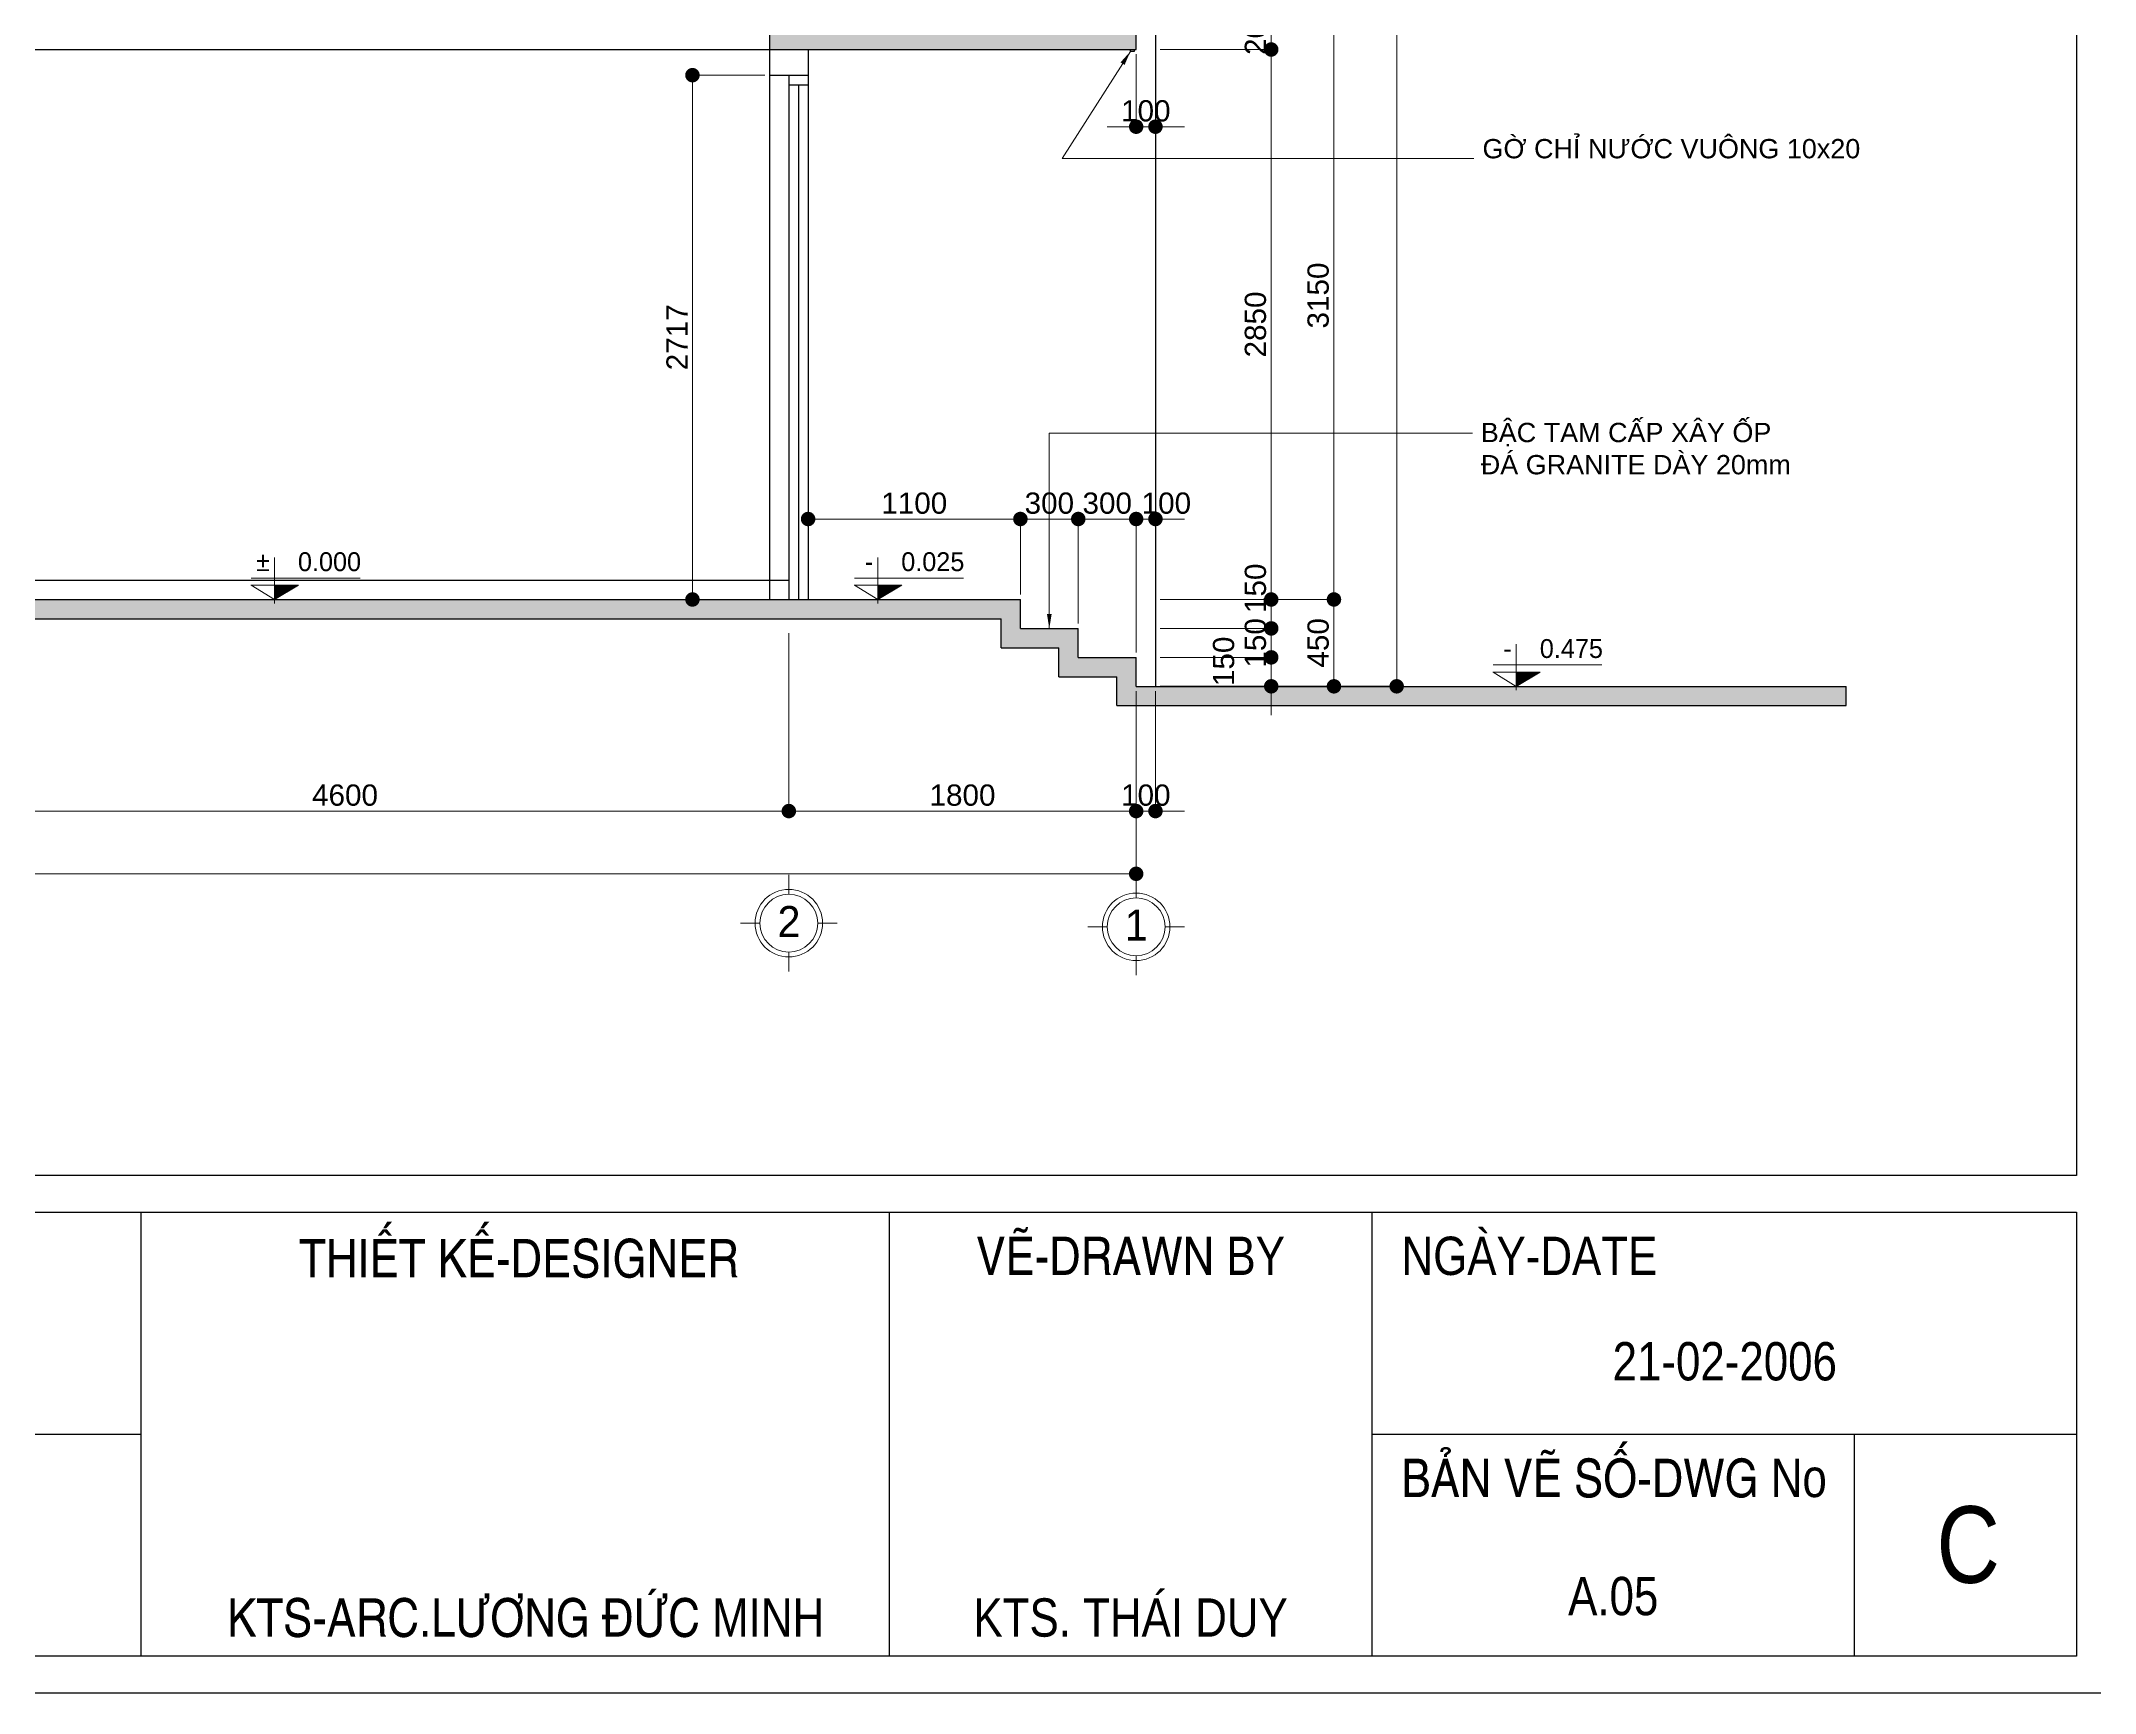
# Model space of a CAD drawing. Header units: millimetres. Extents: x -257631 to 60726, y -119421 to -4977.
# Drawn here: x -119037 to -97750, y -43125 to -26005 of the extents above; entities that cross this region are included whole.
import ezdxf
from ezdxf.enums import TextEntityAlignment as Align

# ---------------------------------------------------------------- set-up
doc = ezdxf.new("R2010")
doc.units = ezdxf.units.MM
doc.header["$LTSCALE"] = 400
doc.header["$MEASUREMENT"] = 0
doc.header["$PDMODE"] = 35
for name, color, linetype in [('HACTH', 8, 'Continuous'), ('KHUNG', 5, 'Continuous'), ('net 2', 7, 'Continuous'), ('net 3', 144, 'Continuous'), ('THAY', 7, 'Continuous'), ('VTH-TRUC', 1, 'Continuous')]:
    doc.layers.add(name, color=color, linetype=linetype)
doc.layers.add('NET3', color=7, linetype='Continuous', lineweight=20)
doc.layers.add('VTH-GHI CHU- KI HIEU', color=7, linetype='Continuous', lineweight=13)
doc.styles.add('100_dim', font='VAVOB.TTF', dxfattribs={"height": 220})
doc.styles.add('100_tieude', font='VAVOB.TTF', dxfattribs={"height": 500})
doc.styles.add('VNI-AVO', font='vhelven.ttf', dxfattribs={"height": 220})
doc.styles.add('VNI-HEL-CON', font='vhelvcn.ttf')
doc.dimstyles.new('style-50', dxfattribs={"dimscale": 0, "dimtxt": 2.3, "dimasz": 150, "dimexe": 50, "dimexo": 50, "dimgap": 50, "dimtad": 1, "dimdec": 0, "dimlfac": 0.5, "dimzin": 9, "dimtxsty": 'VNI-AVO', "dimblk": 'DOT', "dimcen": 0, "dimdle": 150, "dimclrd": 146, "dimclre": 146, "dimclrt": 7, "dimadec": 0, "dimazin": 0, "dimtfac": 1, "dimtdec": 0, "dimtix": 1, "dimtmove": 2, "dimatfit": 3, "dimfxl": 0, "dimlwd": 13, "dimlwe": 13, "dimarcsym": 0})

# ---------------------------------------------------------------- blocks, each defined once
blk = doc.blocks.new('_Dot')
at = {"color": 0, "linetype": 'ByBlock', "lineweight": -2}
blk.add_line((-0.5, 0), (-1, 0), dxfattribs=at)
at = {"color": 0, "linetype": 'ByBlock', "lineweight": 100, "const_width": 0.5}
blk.add_lwpolyline([(-0.25, 0, 1), (0.25, 0, 1)], format="xyb", close=True, dxfattribs=at)
blk = doc.blocks.new('TRUC')
at = {"layer": 'KHUNG', "lineweight": 20}
blk.add_circle((0, -500), 300, dxfattribs=at)
at = {"layer": 'VTH-TRUC', "color": 2, "lineweight": 20}
for p, q in [((0, -200), (0, 0)), ((-300, -500), (-500, -500)), ((300, -500), (500, -500)), ((0, -800), (0, -1000))]:
    blk.add_line(p, q, dxfattribs=at)
blk.add_circle((0, -500), 350, dxfattribs=at)
at = {"layer": 'VTH-TRUC', "color": 7, "style": '100_tieude'}
blk.add_attdef('A', text='', height=320, dxfattribs=at).set_placement((2, -482), align=Align.MIDDLE_CENTER)
blk = doc.blocks.new('VTH- COTE')
at = {"layer": 'VTH-GHI CHU- KI HIEU'}
blk.add_hatch(color=256, dxfattribs=at).paths.add_polyline_path([(0, 0), (40.7, 24.3), (0, 24.3)])
for p, q in [((0, 71.4), (0, -6.7)), ((-39.3, 36.3), (145.4, 36.3)), ((-39.7, 24.3), (40.7, 24.3)), ((-39.3, 24.3), (0, 0)), ((-39.3, 0), (40.7, 0)), ((40.7, 24.3), (0, 0))]:
    blk.add_line(p, q, dxfattribs=at)
at = {"layer": 'VTH-GHI CHU- KI HIEU', "style": '100_dim'}
blk.add_attdef('%%P0.000', text='', height=32, dxfattribs=at).set_placement((147, 64.1), align=Align.MIDDLE_RIGHT)
blk = doc.blocks.new('*D440')
at = {"layer": 'Defpoints', "color": 0}
for p in [(88695, 106397), (120695, 105797), (120695, 104054)]:
    blk.add_point(p, dxfattribs=at)
at = {"layer": 'NET3', "color": 146, "lineweight": 13}
for p, q in [((88695, 106347), (88695, 104004)), ((120695, 105747), (120695, 104004)), ((88845, 104054), (120545, 104054))]:
    blk.add_line(p, q, dxfattribs=at)
at = {"layer": 'NET3', "color": 146, "lineweight": 13, "xscale": 150, "yscale": 150, "zscale": 150, "rotation": 180}
blk.add_blockref('_Dot', (88695, 104054), dxfattribs=at)
at = {"layer": 'NET3', "color": 146, "lineweight": 13, "xscale": 150, "yscale": 150, "zscale": 150}
blk.add_blockref('_Dot', (120695, 104054), dxfattribs=at)
at = {"layer": 'NET3', "color": 7, "insert": (104695, 104218), "char_height": 220, "attachment_point": 5, "style": 'VNI-AVO'}
blk.add_mtext('16000', dxfattribs=at)
blk = doc.blocks.new('*D438')
at = {"layer": 'Defpoints', "color": 0}
for p in [(120695, 105997), (120895, 105997), (120895, 104704)]:
    blk.add_point(p, dxfattribs=at)
at = {"layer": 'HACTH', "color": 146, "lineweight": 13}
for p, q in [((120695, 105947), (120695, 104654)), ((120895, 105947), (120895, 104654)), ((120545, 104704), (120395, 104704)), ((120695, 104704), (120895, 104704)), ((121045, 104704), (121195, 104704))]:
    blk.add_line(p, q, dxfattribs=at)
at = {"layer": 'HACTH', "color": 146, "lineweight": 13, "xscale": 150, "yscale": 150, "zscale": 150}
blk.add_blockref('_Dot', (120695, 104704), dxfattribs=at)
at = {"layer": 'HACTH', "color": 146, "lineweight": 13, "xscale": 150, "yscale": 150, "zscale": 150, "rotation": 180}
blk.add_blockref('_Dot', (120895, 104704), dxfattribs=at)
at = {"layer": 'HACTH', "color": 7, "insert": (120795, 104868), "char_height": 220, "attachment_point": 5, "style": 'VNI-AVO'}
blk.add_mtext('100', dxfattribs=at)
blk = doc.blocks.new('*D437')
at = {"layer": 'Defpoints', "color": 0}
for p in [(117095, 106597), (120695, 105997), (120695, 104704)]:
    blk.add_point(p, dxfattribs=at)
at = {"layer": 'HACTH', "color": 146, "lineweight": 13}
for p, q in [((117095, 106547), (117095, 104654)), ((120695, 105947), (120695, 104654)), ((117245, 104704), (120545, 104704))]:
    blk.add_line(p, q, dxfattribs=at)
at = {"layer": 'HACTH', "color": 146, "lineweight": 13, "xscale": 150, "yscale": 150, "zscale": 150, "rotation": 180}
blk.add_blockref('_Dot', (117095, 104704), dxfattribs=at)
at = {"layer": 'HACTH', "color": 146, "lineweight": 13, "xscale": 150, "yscale": 150, "zscale": 150}
blk.add_blockref('_Dot', (120695, 104704), dxfattribs=at)
at = {"layer": 'HACTH', "color": 7, "insert": (118895, 104868), "char_height": 220, "attachment_point": 5, "style": 'VNI-AVO'}
blk.add_mtext('1800', dxfattribs=at)
blk = doc.blocks.new('*D436')
at = {"layer": 'Defpoints', "color": 0}
for p in [(107895, 106597), (117095, 106597), (117095, 104704)]:
    blk.add_point(p, dxfattribs=at)
at = {"layer": 'HACTH', "color": 146, "lineweight": 13}
for p, q in [((107895, 106547), (107895, 104654)), ((117095, 106547), (117095, 104654)), ((108045, 104704), (116945, 104704))]:
    blk.add_line(p, q, dxfattribs=at)
at = {"layer": 'HACTH', "color": 146, "lineweight": 13, "xscale": 150, "yscale": 150, "zscale": 150, "rotation": 180}
blk.add_blockref('_Dot', (107895, 104704), dxfattribs=at)
at = {"layer": 'HACTH', "color": 146, "lineweight": 13, "xscale": 150, "yscale": 150, "zscale": 150}
blk.add_blockref('_Dot', (117095, 104704), dxfattribs=at)
at = {"layer": 'HACTH', "color": 7, "insert": (112495, 104868), "char_height": 220, "attachment_point": 5, "style": 'VNI-AVO'}
blk.add_mtext('4600', dxfattribs=at)
blk = doc.blocks.new('*D402')
at = {"layer": 'Defpoints', "color": 0}
for p in [(120695, 112597), (120895, 112597), (120895, 111797)]:
    blk.add_point(p, dxfattribs=at)
at = {"layer": 'net 2', "color": 146, "lineweight": 13}
for p, q in [((120695, 112547), (120695, 111747)), ((120895, 112547), (120895, 111747)), ((120545, 111797), (120395, 111797)), ((120695, 111797), (120895, 111797)), ((121045, 111797), (121195, 111797))]:
    blk.add_line(p, q, dxfattribs=at)
at = {"layer": 'net 2', "color": 146, "lineweight": 13, "xscale": 150, "yscale": 150, "zscale": 150}
blk.add_blockref('_Dot', (120695, 111797), dxfattribs=at)
at = {"layer": 'net 2', "color": 146, "lineweight": 13, "xscale": 150, "yscale": 150, "zscale": 150, "rotation": 180}
blk.add_blockref('_Dot', (120895, 111797), dxfattribs=at)
at = {"layer": 'net 2', "color": 7, "insert": (120795, 111960), "char_height": 220, "attachment_point": 5, "style": 'VNI-AVO'}
blk.add_mtext('100', dxfattribs=at)
blk = doc.blocks.new('*D401')
at = {"layer": 'Defpoints', "color": 0}
for p in [(117377, 131809), (121545, 105997), (123395, 105997)]:
    blk.add_point(p, dxfattribs=at)
at = {"layer": 'net 2', "color": 146, "lineweight": 13}
for p, q in [((117427, 131809), (123445, 131809)), ((123395, 131659), (123395, 106147)), ((121595, 105997), (123445, 105997))]:
    blk.add_line(p, q, dxfattribs=at)
at = {"layer": 'net 2', "color": 146, "lineweight": 13, "xscale": 150, "yscale": 150, "zscale": 150}
for p, rotation in [((123395, 131809), 90), ((123395, 105997), 270)]:
    blk.add_blockref('_Dot', p, dxfattribs=dict(at, rotation=rotation))
at = {"layer": 'net 2', "color": 7, "insert": (123232, 118903), "char_height": 220, "attachment_point": 5, "rotation": 90, "style": 'VNI-AVO'}
blk.add_mtext('12906', dxfattribs=at)
blk = doc.blocks.new('*D397')
at = {"layer": 'Defpoints', "color": 0}
for p in [(120945, 113197), (122745, 113197), (121545, 106897)]:
    blk.add_point(p, dxfattribs=at)
at = {"layer": 'net 2', "color": 146, "lineweight": 13}
for p, q in [((120995, 113197), (122795, 113197)), ((122745, 107047), (122745, 113047)), ((121595, 106897), (122795, 106897))]:
    blk.add_line(p, q, dxfattribs=at)
at = {"layer": 'net 2', "color": 146, "lineweight": 13, "xscale": 150, "yscale": 150, "zscale": 150}
for p, rotation in [((122745, 113197), 90), ((122745, 106897), 270)]:
    blk.add_blockref('_Dot', p, dxfattribs=dict(at, rotation=rotation))
at = {"layer": 'net 2', "color": 7, "insert": (122582, 110047), "char_height": 220, "attachment_point": 5, "rotation": 90, "style": 'VNI-AVO'}
blk.add_mtext('3150', dxfattribs=at)
blk = doc.blocks.new('*D396')
at = {"layer": 'Defpoints', "color": 0}
for p in [(120895, 106897), (121545, 105997), (122745, 105997)]:
    blk.add_point(p, dxfattribs=at)
at = {"layer": 'net 2', "color": 146, "lineweight": 13}
for p, q in [((120945, 106897), (122795, 106897)), ((122745, 106747), (122745, 106147)), ((121595, 105997), (122795, 105997))]:
    blk.add_line(p, q, dxfattribs=at)
at = {"layer": 'net 2', "color": 146, "lineweight": 13, "xscale": 150, "yscale": 150, "zscale": 150}
for p, rotation in [((122745, 106897), 90), ((122745, 105997), 270)]:
    blk.add_blockref('_Dot', p, dxfattribs=dict(at, rotation=rotation))
at = {"layer": 'net 2', "color": 7, "insert": (122582, 106447), "char_height": 220, "attachment_point": 5, "rotation": 90, "style": 'VNI-AVO'}
blk.add_mtext('450', dxfattribs=at)
blk = doc.blocks.new('*D387')
at = {"layer": 'Defpoints', "color": 0}
for p in [(117295, 107731), (117295, 106897), (119495, 106897)]:
    blk.add_point(p, dxfattribs=at)
at = {"layer": 'net 2', "color": 146, "lineweight": 13}
for p, q in [((117295, 106947), (117295, 107781)), ((119345, 107731), (117445, 107731)), ((119495, 106947), (119495, 107781))]:
    blk.add_line(p, q, dxfattribs=at)
at = {"layer": 'net 2', "color": 146, "lineweight": 13, "xscale": 150, "yscale": 150, "zscale": 150, "rotation": 180}
blk.add_blockref('_Dot', (117295, 107731), dxfattribs=at)
at = {"layer": 'net 2', "color": 146, "lineweight": 13, "xscale": 150, "yscale": 150, "zscale": 150}
blk.add_blockref('_Dot', (119495, 107731), dxfattribs=at)
at = {"layer": 'net 2', "color": 7, "insert": (118395, 107894), "char_height": 220, "attachment_point": 5, "style": 'VNI-AVO'}
blk.add_mtext('1100', dxfattribs=at)
blk = doc.blocks.new('*D386')
at = {"layer": 'Defpoints', "color": 0}
for p in [(119495, 107731), (119495, 106897), (120095, 106597)]:
    blk.add_point(p, dxfattribs=at)
at = {"layer": 'net 2', "color": 146, "lineweight": 13}
for p, q in [((119345, 107731), (119195, 107731)), ((119495, 106947), (119495, 107781)), ((120095, 107731), (119495, 107731)), ((120095, 106647), (120095, 107781)), ((120245, 107731), (120395, 107731))]:
    blk.add_line(p, q, dxfattribs=at)
at = {"layer": 'net 2', "color": 146, "lineweight": 13, "xscale": 150, "yscale": 150, "zscale": 150}
blk.add_blockref('_Dot', (119495, 107731), dxfattribs=at)
at = {"layer": 'net 2', "color": 146, "lineweight": 13, "xscale": 150, "yscale": 150, "zscale": 150, "rotation": 180}
blk.add_blockref('_Dot', (120095, 107731), dxfattribs=at)
at = {"layer": 'net 2', "color": 7, "insert": (119795, 107894), "char_height": 220, "attachment_point": 5, "style": 'VNI-AVO'}
blk.add_mtext('300', dxfattribs=at)
blk = doc.blocks.new('*D385')
at = {"layer": 'Defpoints', "color": 0}
for p in [(120095, 107731), (120095, 106597), (120695, 106297)]:
    blk.add_point(p, dxfattribs=at)
at = {"layer": 'net 2', "color": 146, "lineweight": 13}
for p, q in [((119945, 107731), (119795, 107731)), ((120095, 106647), (120095, 107781)), ((120695, 107731), (120095, 107731)), ((120695, 106347), (120695, 107781)), ((120845, 107731), (120995, 107731))]:
    blk.add_line(p, q, dxfattribs=at)
at = {"layer": 'net 2', "color": 146, "lineweight": 13, "xscale": 150, "yscale": 150, "zscale": 150}
blk.add_blockref('_Dot', (120095, 107731), dxfattribs=at)
at = {"layer": 'net 2', "color": 146, "lineweight": 13, "xscale": 150, "yscale": 150, "zscale": 150, "rotation": 180}
blk.add_blockref('_Dot', (120695, 107731), dxfattribs=at)
at = {"layer": 'net 2', "color": 7, "insert": (120395, 107894), "char_height": 220, "attachment_point": 5, "style": 'VNI-AVO'}
blk.add_mtext('300', dxfattribs=at)
blk = doc.blocks.new('*D384')
at = {"layer": 'Defpoints', "color": 0}
for p in [(120695, 107731), (120695, 106297), (120895, 106297)]:
    blk.add_point(p, dxfattribs=at)
at = {"layer": 'net 2', "color": 146, "lineweight": 13}
for p, q in [((120545, 107731), (120395, 107731)), ((120695, 106347), (120695, 107781)), ((120895, 107731), (120695, 107731)), ((120895, 106347), (120895, 107781)), ((121045, 107731), (121195, 107731))]:
    blk.add_line(p, q, dxfattribs=at)
at = {"layer": 'net 2', "color": 146, "lineweight": 13, "xscale": 150, "yscale": 150, "zscale": 150}
blk.add_blockref('_Dot', (120695, 107731), dxfattribs=at)
at = {"layer": 'net 2', "color": 146, "lineweight": 13, "xscale": 150, "yscale": 150, "zscale": 150, "rotation": 180}
blk.add_blockref('_Dot', (120895, 107731), dxfattribs=at)
at = {"layer": 'net 2', "color": 7, "insert": (121008, 107894), "char_height": 220, "attachment_point": 5, "style": 'VNI-AVO'}
blk.add_mtext('100', dxfattribs=at)
blk = doc.blocks.new('*D380')
at = {"layer": 'Defpoints', "color": 0}
for p in [(120895, 112997), (122095, 112997), (120895, 112597)]:
    blk.add_point(p, dxfattribs=at)
at = {"layer": 'net 2', "color": 146, "lineweight": 13}
for p, q in [((122095, 113147), (122095, 113297)), ((120945, 112997), (122145, 112997)), ((122095, 112597), (122095, 112997)), ((120945, 112597), (122145, 112597)), ((122095, 112447), (122095, 112297))]:
    blk.add_line(p, q, dxfattribs=at)
at = {"layer": 'net 2', "color": 146, "lineweight": 13, "xscale": 150, "yscale": 150, "zscale": 150}
for p, rotation in [((122095, 112997), 270), ((122095, 112597), 90)]:
    blk.add_blockref('_Dot', p, dxfattribs=dict(at, rotation=rotation))
at = {"layer": 'net 2', "color": 7, "insert": (121932, 112797), "char_height": 220, "attachment_point": 5, "rotation": 90, "style": 'VNI-AVO'}
blk.add_mtext('200', dxfattribs=at)
blk = doc.blocks.new('*D379')
at = {"layer": 'Defpoints', "color": 0}
for p in [(120895, 112597), (122095, 112597), (120895, 106897)]:
    blk.add_point(p, dxfattribs=at)
at = {"layer": 'net 2', "color": 146, "lineweight": 13}
for p, q in [((120945, 112597), (122145, 112597)), ((122095, 107047), (122095, 112447)), ((120945, 106897), (122145, 106897))]:
    blk.add_line(p, q, dxfattribs=at)
at = {"layer": 'net 2', "color": 146, "lineweight": 13, "xscale": 150, "yscale": 150, "zscale": 150}
for p, rotation in [((122095, 112597), 90), ((122095, 106897), 270)]:
    blk.add_blockref('_Dot', p, dxfattribs=dict(at, rotation=rotation))
at = {"layer": 'net 2', "color": 7, "insert": (121932, 109747), "char_height": 220, "attachment_point": 5, "rotation": 90, "style": 'VNI-AVO'}
blk.add_mtext('2850', dxfattribs=at)
blk = doc.blocks.new('*D378')
at = {"layer": 'Defpoints', "color": 0}
for p in [(120895, 106897), (122095, 106897), (120895, 106597)]:
    blk.add_point(p, dxfattribs=at)
at = {"layer": 'net 2', "color": 146, "lineweight": 13}
for p, q in [((122095, 107047), (122095, 107197)), ((120945, 106897), (122145, 106897)), ((122095, 106597), (122095, 106897)), ((120945, 106597), (122145, 106597)), ((122095, 106447), (122095, 106297))]:
    blk.add_line(p, q, dxfattribs=at)
at = {"layer": 'net 2', "color": 146, "lineweight": 13, "xscale": 150, "yscale": 150, "zscale": 150}
for p, rotation in [((122095, 106897), 270), ((122095, 106597), 90)]:
    blk.add_blockref('_Dot', p, dxfattribs=dict(at, rotation=rotation))
at = {"layer": 'net 2', "color": 7, "insert": (121932, 107013), "char_height": 220, "attachment_point": 5, "rotation": 90, "style": 'VNI-AVO'}
blk.add_mtext('150', dxfattribs=at)
blk = doc.blocks.new('*D377')
at = {"layer": 'Defpoints', "color": 0}
for p in [(120895, 106597), (122095, 106597), (120895, 106297)]:
    blk.add_point(p, dxfattribs=at)
at = {"layer": 'net 2', "color": 146, "lineweight": 13}
for p, q in [((122095, 106747), (122095, 106897)), ((120945, 106597), (122145, 106597)), ((122095, 106297), (122095, 106597)), ((120945, 106297), (122145, 106297)), ((122095, 106147), (122095, 105997))]:
    blk.add_line(p, q, dxfattribs=at)
at = {"layer": 'net 2', "color": 146, "lineweight": 13, "xscale": 150, "yscale": 150, "zscale": 150}
for p, rotation in [((122095, 106597), 270), ((122095, 106297), 90)]:
    blk.add_blockref('_Dot', p, dxfattribs=dict(at, rotation=rotation))
at = {"layer": 'net 2', "color": 7, "insert": (121932, 106447), "char_height": 220, "attachment_point": 5, "rotation": 90, "style": 'VNI-AVO'}
blk.add_mtext('150', dxfattribs=at)
blk = doc.blocks.new('*D376')
at = {"layer": 'Defpoints', "color": 0}
for p in [(120895, 106297), (122095, 106297), (120895, 105997)]:
    blk.add_point(p, dxfattribs=at)
at = {"layer": 'net 2', "color": 146, "lineweight": 13}
for p, q in [((122095, 106447), (122095, 106597)), ((120945, 106297), (122145, 106297)), ((122095, 105997), (122095, 106297)), ((120945, 105997), (122145, 105997)), ((122095, 105847), (122095, 105697))]:
    blk.add_line(p, q, dxfattribs=at)
at = {"layer": 'net 2', "color": 146, "lineweight": 13, "xscale": 150, "yscale": 150, "zscale": 150}
for p, rotation in [((122095, 106297), 270), ((122095, 105997), 90)]:
    blk.add_blockref('_Dot', p, dxfattribs=dict(at, rotation=rotation))
at = {"layer": 'net 2', "color": 7, "insert": (121602, 106256), "char_height": 220, "attachment_point": 5, "rotation": 90, "style": 'VNI-AVO'}
blk.add_mtext('150', dxfattribs=at)
blk = doc.blocks.new('*D375')
at = {"layer": 'Defpoints', "color": 0}
for p in [(116895, 112331), (116096, 106897), (116895, 106897)]:
    blk.add_point(p, dxfattribs=at)
at = {"layer": 'net 2', "color": 146, "lineweight": 13}
for p, q in [((116845, 112331), (116046, 112331)), ((116096, 112181), (116096, 107047)), ((116845, 106897), (116046, 106897))]:
    blk.add_line(p, q, dxfattribs=at)
at = {"layer": 'net 2', "color": 146, "lineweight": 13, "xscale": 150, "yscale": 150, "zscale": 150}
for p, rotation in [((116096, 112331), 90), ((116096, 106897), 270)]:
    blk.add_blockref('_Dot', p, dxfattribs=dict(at, rotation=rotation))
at = {"layer": 'net 2', "color": 7, "insert": (115936, 109614), "char_height": 220, "attachment_point": 5, "rotation": 90, "style": 'VNI-AVO'}
blk.add_mtext('2717', dxfattribs=at)

msp = doc.modelspace()

# ---------------------------------------------------------------- hatches: boundary and pattern name
at = {"layer": 'net 2'}
msp.add_hatch(color=256, dxfattribs=at).paths.add_polyline_path([(-128287.1, -25892.8), (-128287.1, -25492.8), (-128687.1, -25492.8), (-139287.1, -25492.8), (-139687.1, -25492.8), (-139687.1, -26092.8), (-139287.1, -26092.8), (-139287.1, -25692.8), (-128687.1, -25692.8), (-128687.1, -26092.8), (-128287.1, -26092.8), (-120687.1, -26092.8), (-120287.1, -26092.8), (-120287.1, -25692.8), (-111487.1, -25692.8), (-111487.1, -26092.8), (-111087.1, -26092.8), (-108087.1, -26092.8), (-107687.1, -26092.8), (-107687.1, -25692.8), (-107487.1, -25692.8), (-107487.1, -25492.8), (-107687.1, -25492.8), (-108087.1, -25492.8), (-108087.1, -25892.8), (-111087.1, -25892.8), (-111087.1, -25492.8), (-111487.1, -25492.8), (-120287.1, -25492.8), (-120687.1, -25492.8), (-120687.1, -25892.8)])
at = {"layer": 'NET3'}
msp.add_hatch(color=256, dxfattribs=at).paths.add_polyline_path([(-139687.1, -31792.8), (-139687.1, -32092.8), (-146467.9, -32092.8), (-146467.9, -32292.8), (-139487.1, -32292.8), (-139487.1, -31992.8), (-109087.1, -31992.8), (-109087.1, -32292.8), (-108487.1, -32292.8), (-108487.1, -32592.8), (-107887.1, -32592.8), (-107887.1, -32892.8), (-100328.4, -32892.8), (-100328.4, -32692.8), (-107687.1, -32692.8), (-107687.1, -32392.8), (-108287.1, -32392.8), (-108287.1, -32092.8), (-108887.1, -32092.8), (-108887.1, -31792.8)])

# ---------------------------------------------------------------- linework, layer by layer
at = {"layer": 'HACTH'}
msp.add_lwpolyline([(-150321.7, -43125.1), (-97559.8, -43125.1), (-97559.8, -4977.1), (-150321.7, -4977.1)], close=True, dxfattribs=at)
at = {"layer": 'KHUNG'}
for p, q in [((-117999, -42745.6), (-117999, -38142.2)), ((-110245.5, -38142.2), (-110245.5, -42745.6)), ((-105243.3, -38142.2), (-105243.3, -42745.6)), ((-129774.9, -40443.9), (-117999, -40443.9)), ((-105243.3, -40443.9), (-97939.4, -40443.9)), ((-100241.1, -42745.6), (-100241.1, -40443.9))]:
    msp.add_line(p, q, dxfattribs=at)
for points in [[(-148944.9, -5356.7), (-97939.4, -5356.7), (-97939.4, -37762.6), (-148944.9, -37762.6)], [(-148944.9, -38142.2), (-97939.4, -38142.2), (-97939.4, -42745.6), (-148944.9, -42745.6)]]:
    msp.add_lwpolyline(points, close=True, dxfattribs=at)
for points in [[(-148944.9, -5356.7), (-97939.4, -5356.7), (-97939.4, -37762.6)], [(-97939.4, -38142.2), (-97939.4, -42745.6), (-148944.9, -42745.6), (-148944.9, -38142.2)]]:
    msp.add_lwpolyline(points, dxfattribs=at)
at = {"layer": 'net 2'}
for p, q in [((-111487.1, -26092.8), (-111487.1, -26358.8)), ((-111087.1, -26092.8), (-108087.1, -26092.8)), ((-111087.1, -26092.8), (-111087.1, -26358.8)), ((-111487.1, -26358.8), (-111087.1, -26358.8)), ((-139687.1, -31792.8), (-108887.1, -31792.8)), ((-108887.1, -32092.8), (-108887.1, -31792.8)), ((-139487.1, -31992.8), (-109087.1, -31992.8)), ((-109087.1, -32292.8), (-109087.1, -31992.8)), ((-108887.1, -32092.8), (-108287.1, -32092.8)), ((-108287.1, -32392.8), (-108287.1, -32092.8)), ((-109087.1, -32292.8), (-108487.1, -32292.8)), ((-108487.1, -32592.8), (-108487.1, -32292.8)), ((-108287.1, -32392.8), (-107687.1, -32392.8)), ((-107687.1, -32692.8), (-107687.1, -32392.8)), ((-108487.1, -32592.8), (-107887.1, -32592.8)), ((-107887.1, -32892.8), (-107887.1, -32592.8)), ((-107687.1, -32692.8), (-100328.4, -32692.8)), ((-100328.4, -32892.8), (-100328.4, -32692.8)), ((-107887.1, -32892.8), (-100328.4, -32892.8))]:
    msp.add_line(p, q, dxfattribs=at)
for points in [[(-111487.1, -25692.8), (-111487.1, -26092.8), (-111087.1, -26092.8)], [(-108087.1, -26092.8), (-107687.1, -26092.8), (-107687.1, -25692.8)], [(-107707.1, -26092.8), (-107707.1, -26112.8), (-107747.1, -26112.8), (-107747.1, -26092.8)]]:
    msp.add_lwpolyline(points, dxfattribs=at)
at = {"layer": 'net 3'}
for p, q in [((-107487.1, -25692.8), (-107487.1, -32692.8)), ((-120287.1, -26092.8), (-111487.1, -26092.8)), ((-111487.1, -26358.8), (-111487.1, -31792.8)), ((-111287.1, -26358.8), (-111287.1, -31792.8)), ((-111087.1, -26358.8), (-111087.1, -31792.8)), ((-111287.1, -26458.8), (-111087.1, -26458.8)), ((-111187.1, -26458.8), (-111187.1, -31792.8)), ((-120887.1, -31592.8), (-111287.1, -31592.8))]:
    msp.add_line(p, q, dxfattribs=at)

# ---------------------------------------------------------------- block references
at = {"layer": 'net 2', "linetype": 'Continuous'}
for p, values in [((-111287.1, -34647.6), {'A': '2'}), ((-107687.1, -34685.1), {'A': '1'})]:
    msp.add_blockref('TRUC', p, dxfattribs=at).add_auto_attribs(values)
at = {"layer": 'VTH-GHI CHU- KI HIEU', "xscale": 6.111111111007631, "yscale": 6.111111111007631, "zscale": 6.111111110977719}
for p, values in [((-116618.7, -31792.8), {'%%P0.000': '%%P    0.000'}), ((-110365.9, -31792.8), {'%%P0.000': '-    0.025'}), ((-103747.2, -32692.8), {'%%P0.000': '-    0.475'})]:
    msp.add_blockref('VTH- COTE', p, dxfattribs=at).add_auto_attribs(values)

# ---------------------------------------------------------------- texts
at = {"style": 'VNI-HEL-CON'}
for s, height, p in [('THIEÁT KEÁ-DESIGNER', 396.889, (-114083.2, -38817.7)), ('VEÕ-DRAWN BY', 396.889, (-107744.4, -38793.6)), ('A.05', 396.89, (-102742.2, -42319.6)), ('KTS-ARC.LÖÔNG ÑÖÙC MINH', 396.889, (-114014.1, -42542)), ('KTS. THAÙI DUY', 396.889, (-107744.4, -42542))]:
    msp.add_text(s, height=height, dxfattribs=at).set_placement(p, align=Align.CENTER)
for s, height, p in [('NGAØY-DATE', 396.89, (-104936.8, -38793.6)), ('21-02-2006', 396.89, (-102748.6, -39886.1)), ('BAÛN VEÕ SOÁ-DWG No', 396.889, (-104936.8, -41095.3)), ('C', 793.8, (-99391.3, -41984.2))]:
    msp.add_text(s, height=height, dxfattribs=at).set_placement(p)
at = {"layer": 'THAY', "ltscale": 5, "char_height": 200, "attachment_point": 1, "style": 'VNI-AVO'}
for s, insert in [('GÔØ CHÆ NÖÔÙC VUOÂNG 10x20', (-104097.3, -27020.3)), ('BAÄC TAM CAÁP XAÂY OÁP\\PÑAÙ GRANITE DAØY 20mm', (-104115, -29962))]:
    msp.add_mtext(s, dxfattribs=dict(at, insert=insert))

# ---------------------------------------------------------------- dimensions: what is measured, and where the dimension line sits
at = {"layer": 'HACTH'}
for base, p1, p2, picture, middle in [((-111287.1, -33985.1), (-120487.1, -32092.8), (-111287.1, -32092.8), '*D436', (-115887.1, -33822)), ((-107687.1, -33985.1), (-111287.1, -32092.8), (-107687.1, -32692.8), '*D437', (-109487.1, -33822)), ((-107487.1, -33985.1), (-107687.1, -32692.8), (-107487.1, -32692.8), '*D438', (-107587.1, -33822))]:
    dim = msp.add_linear_dim(base=base, p1=p1, p2=p2, dimstyle='style-50', override={"dimscale": 1}, dxfattribs=at)
    dim.commit()
    dim.dimension.update_dxf_attribs({"geometry": picture, "text_midpoint": middle, "insert": (-228381.8, -138689.6)})
at = {"layer": 'net 2'}
for base, p1, p2, picture, middle in [((-104987.1, -32692.8), (-111005.2, -6880.1), (-106837.1, -32692.8), '*D401', (-105150.2, -19786.5)), ((-106287.1, -25692.8), (-107487.1, -26092.8), (-107487.1, -25692.8), '*D380', (-106450.2, -25892.8)), ((-105637.1, -25492.8), (-106837.1, -31792.8), (-107437.1, -25492.8), '*D397', (-105800.2, -28642.8)), ((-106287.1, -26092.8), (-107487.1, -31792.8), (-107487.1, -26092.8), '*D379', (-106450.2, -28942.8)), ((-112285.6, -31792.8), (-111487.1, -26358.8), (-111487.1, -31792.8), '*D375', (-112445.6, -29075.8)), ((-105637.1, -32692.8), (-107487.1, -31792.8), (-106837.1, -32692.8), '*D396', (-105800.2, -32242.8)), ((-106287.1, -32092.8), (-107487.1, -32392.8), (-107487.1, -32092.8), '*D377', (-106450.2, -32242.8))]:
    dim = msp.add_linear_dim(base=base, p1=p1, p2=p2, angle=90, dimstyle='style-50', override={"dimscale": 1}, dxfattribs=at)
    dim.commit()
    dim.dimension.update_dxf_attribs({"geometry": picture, "text_midpoint": middle, "insert": (-228381.8, -138689.6)})
for base, p1, p2, picture, middle in [((-107487.1, -26892.8), (-107687.1, -26092.8), (-107487.1, -26092.8), '*D402', (-107587.1, -26729.8)), ((-111087.1, -30958.8), (-108887.1, -31792.8), (-111087.1, -31792.8), '*D387', (-109987.1, -30795.7)), ((-108887.1, -30958.8), (-108287.1, -32092.8), (-108887.1, -31792.8), '*D386', (-108587.1, -30795.7)), ((-108287.1, -30958.8), (-107687.1, -32392.8), (-108287.1, -32092.8), '*D385', (-107987.1, -30795.7))]:
    dim = msp.add_linear_dim(base=base, p1=p1, p2=p2, dimstyle='style-50', override={"dimscale": 1}, dxfattribs=at)
    dim.commit()
    dim.dimension.update_dxf_attribs({"geometry": picture, "text_midpoint": middle, "insert": (-228381.8, -138689.6)})
dim = msp.add_linear_dim(base=(-107687.1, -30958.8), p1=(-107487.1, -32392.8), p2=(-107687.1, -32392.8), dimstyle='style-50', override={"dimscale": 1}, dxfattribs=at)
dim.commit()
dim.dimension.update_dxf_attribs({"geometry": '*D384', "text_midpoint": (-107373.4, -30795.7), "dimtype": 128, "insert": (-228381.8, -138689.6)})
for base, p1, p2, picture, middle in [((-106287.1, -31792.8), (-107487.1, -32092.8), (-107487.1, -31792.8), '*D378', (-106450.2, -31676.6)), ((-106287.1, -32392.8), (-107487.1, -32692.8), (-107487.1, -32392.8), '*D376', (-106779.8, -32433.7))]:
    dim = msp.add_linear_dim(base=base, p1=p1, p2=p2, angle=90, dimstyle='style-50', override={"dimscale": 1}, dxfattribs=at)
    dim.commit()
    dim.dimension.update_dxf_attribs({"geometry": picture, "text_midpoint": middle, "dimtype": 128, "insert": (-228381.8, -138689.6)})
at = {"layer": 'NET3'}
dim = msp.add_linear_dim(base=(-107687.1, -34635.1), p1=(-139687.1, -32292.8), p2=(-107687.1, -32892.8), dimstyle='style-50', override={"dimscale": 1}, dxfattribs=at)
dim.commit()
dim.dimension.update_dxf_attribs({"geometry": '*D440', "text_midpoint": (-123687.1, -34472), "insert": (-228381.8, -138689.6)})

# ---------------------------------------------------------------- leaders
at = {"layer": 'HACTH'}
for points in [[(-107747.1, -26112.8), (-108455.3, -27222.8), (-104187, -27222.8)], [(-108587.1, -32092.8), (-108587.1, -30068.7), (-104200.5, -30068.7)]]:
    msp.add_leader(points, dimstyle='style-50', override={"dimscale": 1, "dimtad": 0}, dxfattribs=at)

doc.saveas('drawing.dxf')
